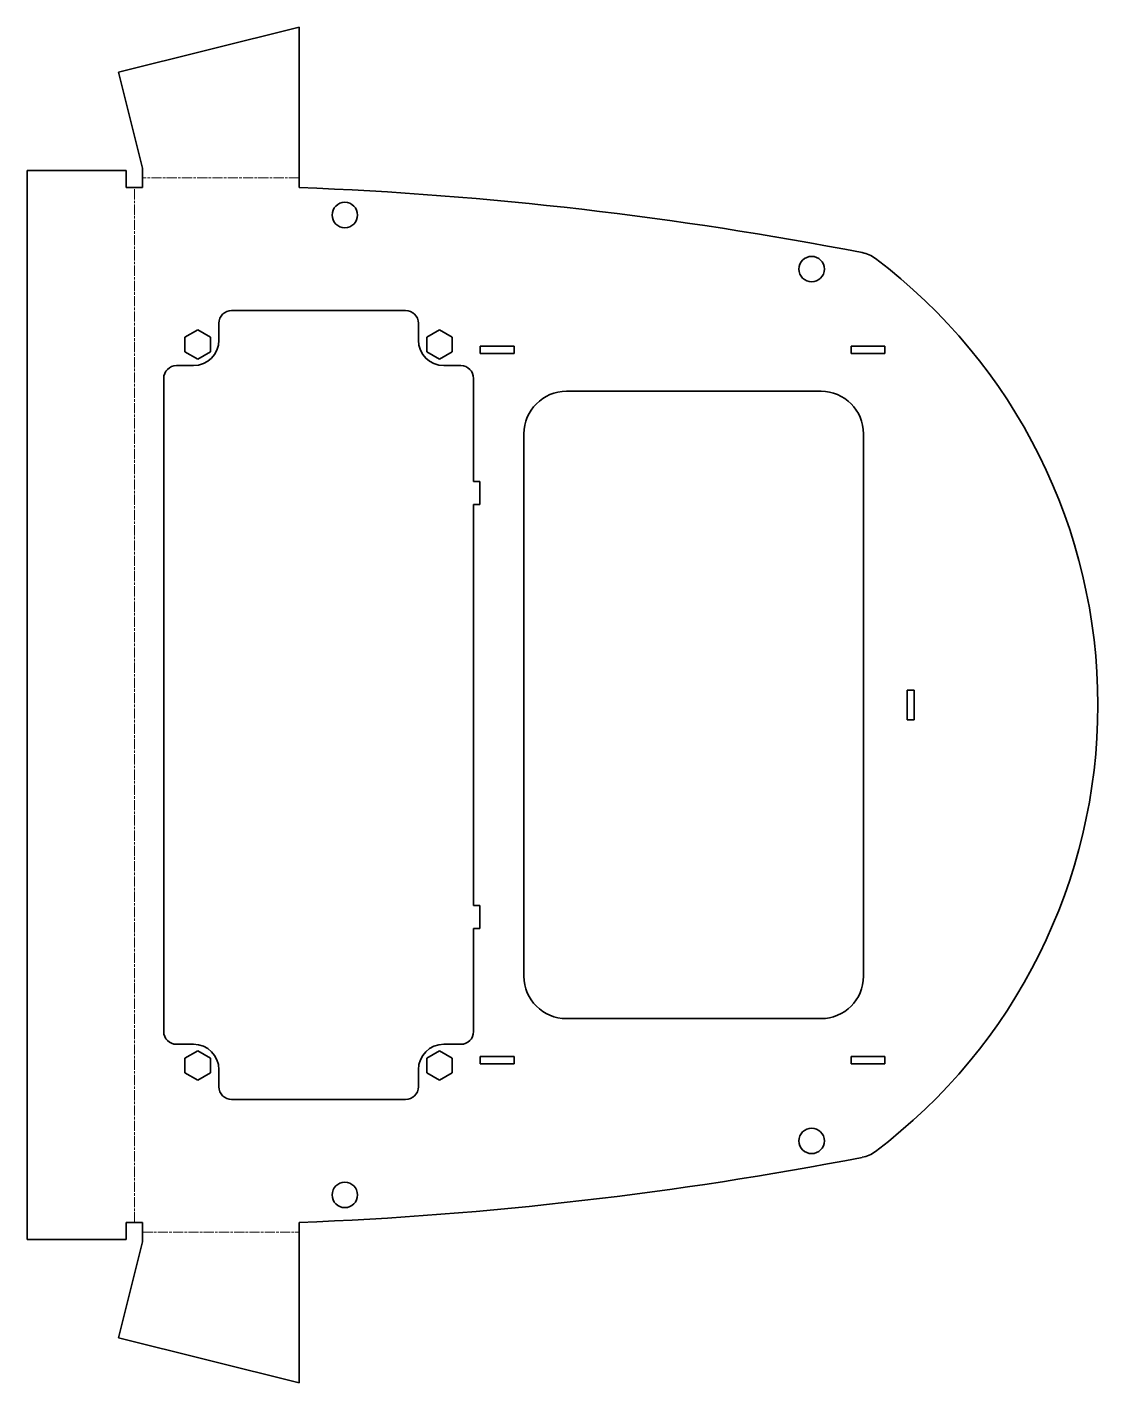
# Model space of a CAD drawing. Header units: inches. Extents: x 0 to 252, y 0 to 320.
import ezdxf

# ---------------------------------------------------------------- set-up
doc = ezdxf.new("R2010")
doc.units = ezdxf.units.IN
doc.header["$MEASUREMENT"] = 0
doc.linetypes.add('Chain', pattern=[13.68, 9.12, -1.14, 2.28, -1.14])
doc.layers.add('SIMUMAK Bend Centerline (ISO)', color=7, linetype='Chain', lineweight=9)
doc.layers.add('SIMUMAK Visible (ISO)', color=7, linetype='Continuous', lineweight=35)

# ---------------------------------------------------------------- blocks, each defined once
blk = doc.blocks.new('DSPY-SMB-01-TAP-02_Sheet_3_DSPY-SMB-01-TAP-02 (desplegada)')
at = {"layer": 'SIMUMAK Bend Centerline (ISO)', "ltscale": 0.263158}
for p, q in [((-100.87, -122.01), (-100.87, 122.01)), ((-62.08, 124.27), (-98.96, 124.27)), ((-98.96, -124.27), (-62.08, -124.27))]:
    blk.add_line(p, q, dxfattribs=at)
at = {"layer": 'SIMUMAK Visible (ISO)'}
for p, q in [((-62.08, 159.82), (-104.61, 149.21)), ((-62.08, 159.82), (-62.08, 122.01)), ((-104.61, 149.21), (-98.96, 126.53)), ((-126.15, 126.01), (-126.15, -126.01)), ((-126.15, 126.01), (-102.78, 126.01)), ((-102.78, 126.01), (-102.78, 122.01)), ((-98.96, 122.01), (-98.96, 126.53)), ((-102.78, 122.01), (-98.96, 122.01)), ((-77.96, 93), (-36.96, 93)), ((-80.96, 86), (-80.96, 90)), ((-33.96, 90), (-33.96, 86)), ((-88.96, 86.73), (-85.96, 88.46)), ((-88.96, 83.27), (-88.96, 86.73)), ((-85.96, 88.46), (-82.96, 86.73)), ((-82.96, 86.73), (-82.96, 83.27)), ((-31.96, 86.73), (-28.96, 88.46)), ((-31.96, 83.27), (-31.96, 86.73)), ((-28.96, 88.46), (-25.96, 86.73)), ((-25.96, 86.73), (-25.96, 83.27)), ((-85.96, 81.54), (-88.96, 83.27)), ((-82.96, 83.27), (-85.96, 81.54)), ((-28.96, 81.54), (-31.96, 83.27)), ((-25.96, 83.27), (-28.96, 81.54)), ((-19.41, 82.9), (-19.41, 84.6)), ((-19.41, 84.6), (-11.41, 84.6)), ((-11.41, 84.6), (-11.41, 82.9)), ((67.99, 82.9), (67.99, 84.6)), ((67.99, 84.6), (75.99, 84.6)), ((75.99, 84.6), (75.99, 82.9)), ((-90.96, 80), (-86.96, 80)), ((-27.96, 80), (-23.96, 80)), ((-11.41, 82.9), (-19.41, 82.9)), ((75.99, 82.9), (67.99, 82.9)), ((-93.96, -77), (-93.96, 77)), ((-20.96, 77), (-20.96, 52.7)), ((0.92, 73.95), (60.92, 73.95)), ((-9.08, -63.95), (-9.08, 63.95)), ((70.92, 63.95), (70.92, -63.95)), ((-20.96, 52.7), (-19.46, 52.7)), ((-19.46, 52.7), (-19.46, 47.3)), ((-19.46, 47.3), (-20.96, 47.3)), ((-20.96, 47.3), (-20.96, -47.3)), ((81.19, 3.5), (82.89, 3.5)), ((81.19, -3.5), (81.19, 3.5)), ((82.89, 3.5), (82.89, -3.5)), ((82.89, -3.5), (81.19, -3.5)), ((-20.96, -47.3), (-19.46, -47.3)), ((-19.46, -47.3), (-19.46, -52.7)), ((-19.46, -52.7), (-20.96, -52.7)), ((-20.96, -52.7), (-20.96, -77)), ((60.92, -73.95), (0.92, -73.95)), ((-86.96, -80), (-90.96, -80)), ((-88.96, -83.27), (-85.96, -81.54)), ((-85.96, -81.54), (-82.96, -83.27)), ((-31.96, -83.27), (-28.96, -81.54)), ((-28.96, -81.54), (-25.96, -83.27)), ((-23.96, -80), (-27.96, -80)), ((-19.41, -82.9), (-11.41, -82.9)), ((-19.41, -84.6), (-19.41, -82.9)), ((-11.41, -82.9), (-11.41, -84.6)), ((67.99, -82.9), (75.99, -82.9)), ((67.99, -84.6), (67.99, -82.9)), ((75.99, -82.9), (75.99, -84.6)), ((-88.96, -86.73), (-88.96, -83.27)), ((-82.96, -83.27), (-82.96, -86.73)), ((-80.96, -90), (-80.96, -86)), ((-33.96, -86), (-33.96, -90)), ((-31.96, -86.73), (-31.96, -83.27)), ((-25.96, -83.27), (-25.96, -86.73)), ((-11.41, -84.6), (-19.41, -84.6)), ((75.99, -84.6), (67.99, -84.6)), ((-85.96, -88.46), (-88.96, -86.73)), ((-82.96, -86.73), (-85.96, -88.46)), ((-28.96, -88.46), (-31.96, -86.73)), ((-25.96, -86.73), (-28.96, -88.46)), ((-36.96, -93), (-77.96, -93)), ((-98.96, -122.01), (-102.78, -122.01)), ((-102.78, -122.01), (-102.78, -126.01)), ((-98.96, -122.01), (-98.96, -126.53)), ((-62.08, -159.82), (-62.08, -122.01)), ((-126.15, -126.01), (-102.78, -126.01)), ((-104.61, -149.21), (-98.96, -126.53)), ((-62.08, -159.82), (-104.61, -149.21))]:
    blk.add_line(p, q, dxfattribs=at)
for centre in [(-51.29, 115.51), (58.71, 102.77), (58.71, -102.77), (-51.29, -115.51)]:
    blk.add_circle(centre, 3, dxfattribs=at)
for centre, radius, start, end in [((-96.29, -754.32), 877, 79.02744, 87.76444), ((69.21, 99.28), 7.5, 52.9469, 79.0274), ((-5.75, 0), 131.9, 307.0531, 52.9469), ((-77.96, 90), 3, 90, 180), ((-36.96, 90), 3, 0, 90), ((-90.96, 77), 3, 90, 180), ((-23.96, 77), 3, 0, 90), ((-90.96, -77), 3, 180, 270), ((-23.96, -77), 3, 270, 360), ((-77.96, -90), 3, 180, 270), ((-36.96, -90), 3, 270, 360), ((69.21, -99.28), 7.5, 280.9726, 307.0531), ((-96.29, 754.32), 877, 272.23556, 280.97256)]:
    blk.add_arc(centre, radius, start, end, dxfattribs=at)
at = {"layer": 'SIMUMAK Visible (ISO)', "extrusion": (0, 0, -1)}
for centre, radius, start, end in [((86.96, 86), 6, 180, 270), ((27.96, 86), 6, 270, 0), ((-0.92, 63.95), 10, 360, 90), ((-60.92, 63.95), 10, 90, 180), ((-0.92, -63.95), 10, 270, 0), ((-60.92, -63.95), 10, 180, 270), ((86.96, -86), 6, 90, 180), ((27.96, -86), 6, 360, 90)]:
    blk.add_arc(centre, radius, start, end, dxfattribs=at)

msp = doc.modelspace()

# ---------------------------------------------------------------- block references
msp.add_blockref('DSPY-SMB-01-TAP-02_Sheet_3_DSPY-SMB-01-TAP-02 (desplegada)', (126.15, 159.82))

doc.saveas('drawing.dxf')
